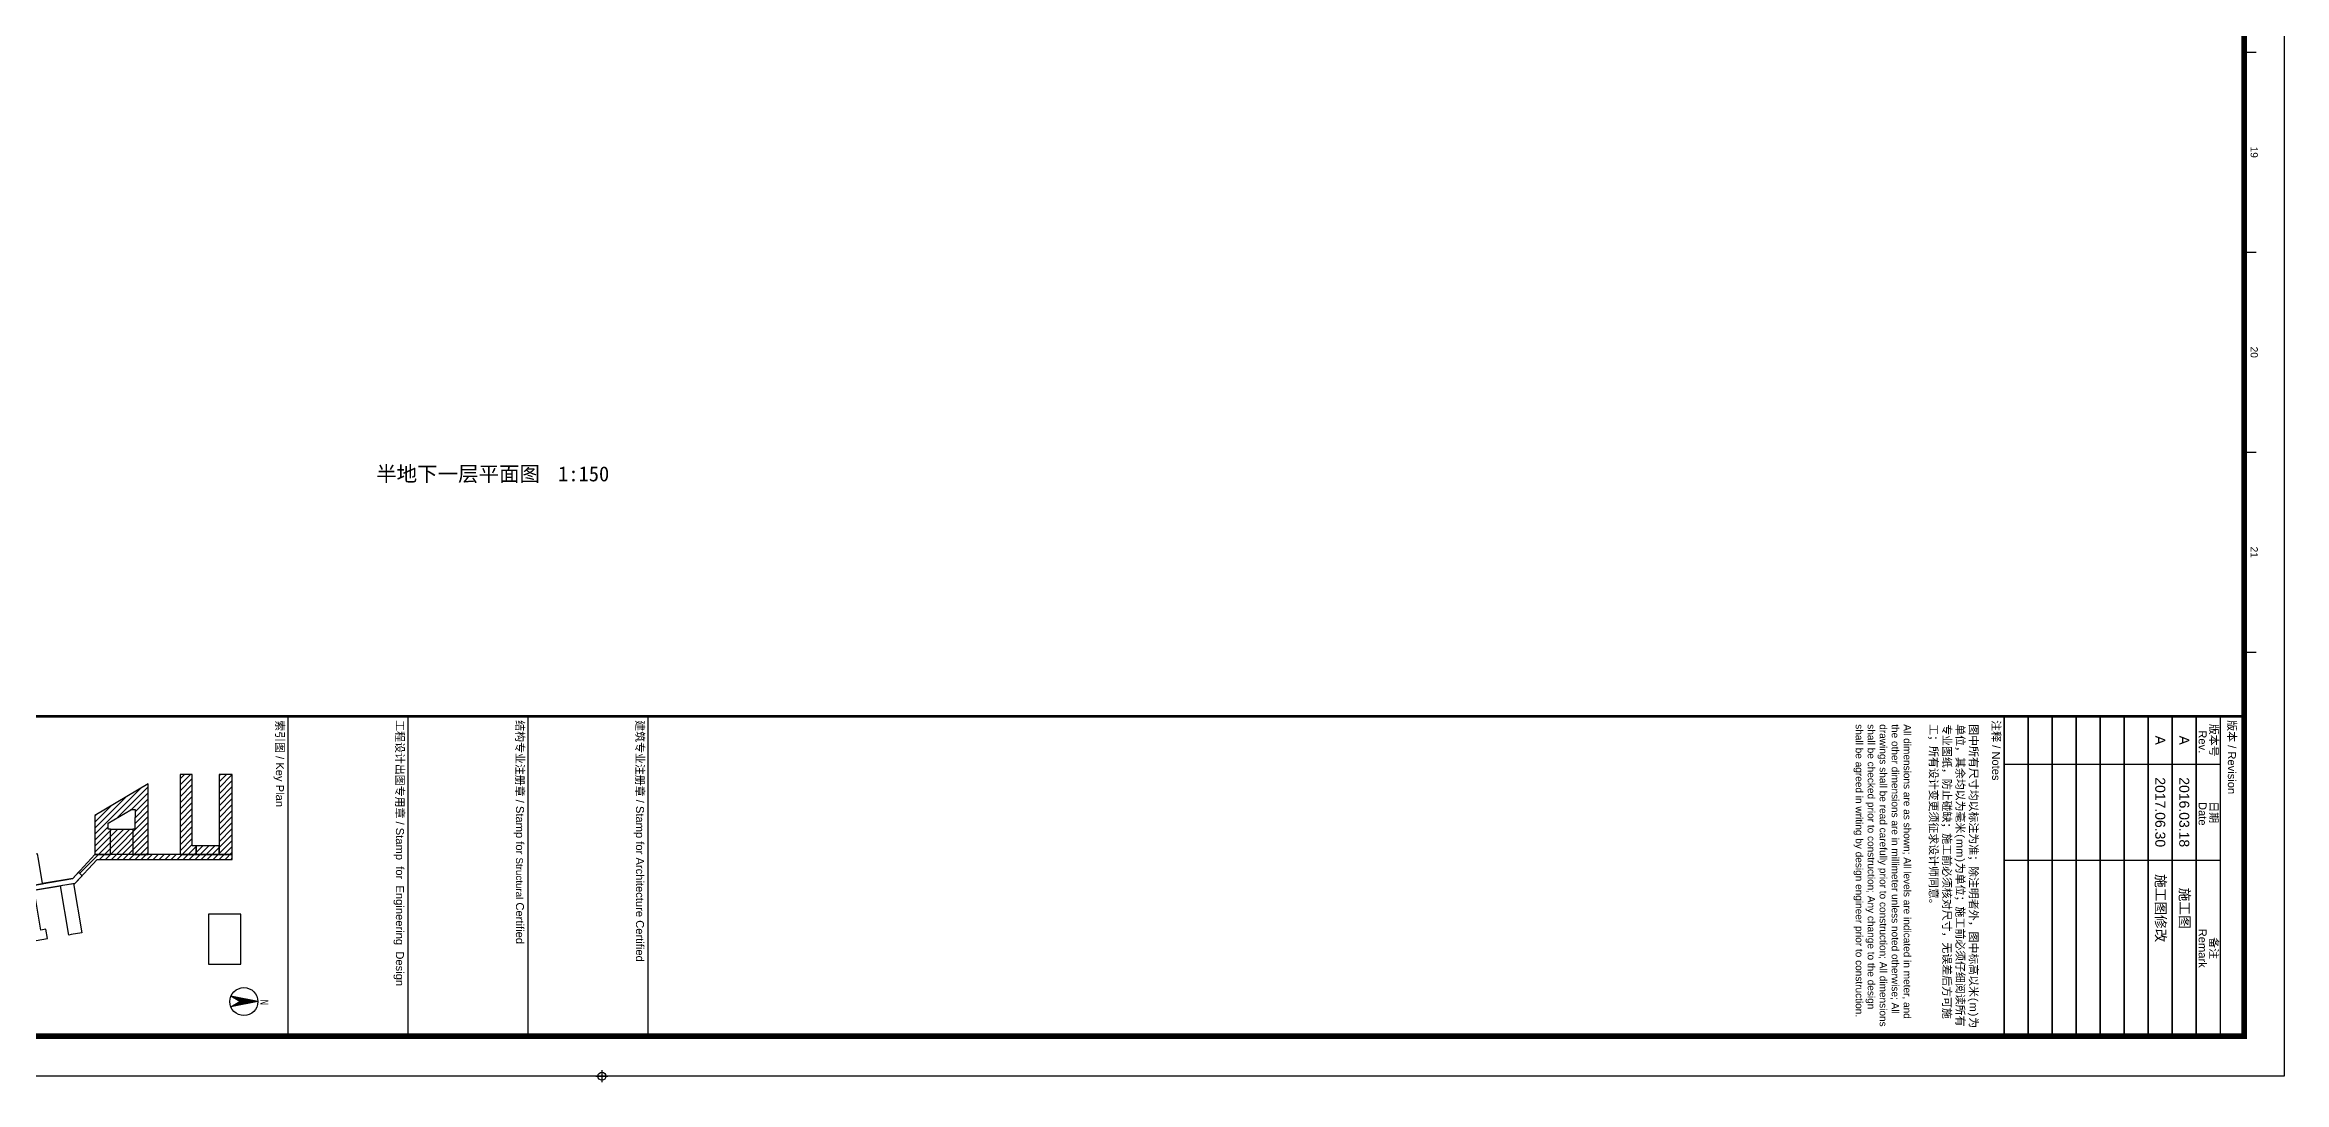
# Model space of a CAD drawing. Extents: x 447078 to 1776277, y 243534 to 519428.
# Drawn here: x 646455 to 730420, y 340628 to 379534 of the extents above; entities that cross this region are included whole.
import ezdxf
from ezdxf.enums import TextEntityAlignment as Align

# ---------------------------------------------------------------- set-up
doc = ezdxf.new("R2010")
doc.units = 0
doc.header["$LTSCALE"] = 1000
doc.header["$MEASUREMENT"] = 0
for name, color, linetype in [('A-HATH', 8, 'Continuous'), ('G-0-XREF', 2, 'Continuous'), ('G-ANNO-NOTE', 80, 'Continuous'), ('图框CCDI_B0GA0+0.00$0$G-0-XREF', 2, 'Continuous'), ('图框CCDI_B0GA0+0.00$0$G-ANNO-NOTE', 21, 'Continuous'), ('图框CCDI_B0GA0+0.00$0$G-ANNO-TEXT', 33, 'Continuous'), ('图框CCDI_B0GA0+0.00$0$G-BORD', 3, 'Continuous'), ('图框CCDI_B0GA0+0.00$0$符号', 7, 'Continuous')]:
    doc.layers.add(name, color=color, linetype=linetype)
doc.styles.add('CCDI_T_G03', font='')
doc.styles.add('图框CCDI_B0GA0+0.00$0$CCDI_T0G_01', font='')
doc.styles.add('图框CCDI_B0GA0+0.00$0$CCDI_T_G01', font='')
doc.styles.add('图框CCDI_B0GA0+0.00$0$STANDARD', font='txt')
doc.styles.get('CCDI_T_G03').set_extended_font_data('SimHei')
doc.styles.get('图框CCDI_B0GA0+0.00$0$CCDI_T0G_01').set_extended_font_data('Arial')
doc.styles.get('图框CCDI_B0GA0+0.00$0$CCDI_T_G01').set_extended_font_data('Arial')

# ---------------------------------------------------------------- blocks, each defined once
blk = doc.blocks.new('图框CCDI_B0GA0+0.00$0$MidPoitent')
for p, q in [((-1.5, 0), (1.5, 0)), ((0, -1.5), (0, 1.5))]:
    blk.add_line(p, q)
blk.add_circle((0, 0), 1)
blk = doc.blocks.new('图框CCDI_B0GA0+0.00$0$A$C52F44C65')
at = {"layer": '图框CCDI_B0GA0+0.00$0$G-ANNO-NOTE', "color": 8}
for points in [[(-5267, -1389), (-6417, -1389), (-6417, -1389), (-6417, -1389), (-6546, -1389), (-6546, -1659), (-6546, -1722), (-4760, -1722), (-4760, -1719), (-4540, -1719), (-4540, -1389), (-5267, -1389), (-5267, -1389)], [(-4417, -1389), (-4540, -1389), (-4540, -2696), (-4543, -2696), (-4543, -3490), (-4540, -3490), (-4540, -4825), (-3946, -5379), (-3819, -6134), (-3812, -6133), (-3772, -6372), (-3775, -6373), (-3765, -6435), (-3768, -6435), (-3745, -6569), (-3739, -6568), (-3587, -7469), (-3469, -7449), (-3472, -7430), (-3469, -7430), (-3479, -7367), (-3476, -7367), (-3598, -6646), (-3604, -6647), (-3644, -6408), (-3641, -6408), (-3652, -6346), (-3649, -6345), (-3760, -5687), (-3763, -5687), (-3774, -5625), (-3777, -5625), (-3822, -5358), (-3816, -5357), (-3821, -5323), (-4417, -4768)], [(-4760, -2293), (-4540, -2293), (-4540, -1719), (-4760, -1719)], [(-4540, -2293), (-4760, -2293), (-4760, -2390), (-6546, -2390), (-6546, -2453), (-6546, -2696), (-6417, -2696), (-6417, -2696), (-6417, -2696), (-4543, -2696), (-4543, -2696), (-4540, -2696)], [(-4540, -3490), (-6307, -3490), (-5520, -4825), (-4675, -4825), (-4540, -4825), (-4540, -4554), (-4540, -4435), (-5176, -4435), (-5176, -4491), (-5176, -4491), (-5176, -4491), (-5329, -4491), (-5663, -3924), (-5669, -3924), (-5669, -3820), (-5469, -3820), (-5469, -3824), (-5176, -3824), (-5176, -3824), (-5176, -3824), (-5176, -3880), (-4540, -3880), (-4540, -3761), (-4540, -3761)], [(-5176, -3880), (-4939, -3880), (-4939, -3880), (-4540, -3880), (-4540, -4435), (-4939, -4435), (-4939, -4435), (-5176, -4435)], [(-3774, -5625), (-3777, -5625), (-3822, -5358), (-2586, -5149), (-2540, -5417), (-2540, -5417), (-2530, -5479), (-3763, -5687)], [(-3812, -6133), (-3818, -6134), (-3818, -6134), (-4427, -6237), (-4561, -6260), (-4520, -6499), (-4510, -6561), (-3768, -6435), (-3768, -6435), (-3765, -6435), (-3775, -6373), (-3772, -6372)], [(-2368, -6438), (-2440, -6010), (-2673, -6049), (-2652, -6177), (-3649, -6345), (-3649, -6345), (-3652, -6346), (-3641, -6408), (-3644, -6408), (-3604, -6647), (-3598, -6646)], [(-3739, -6568), (-3745, -6569), (-3744, -6572), (-3971, -6610), (-3902, -7022), (-3669, -6983)], [(-3637, -7169), (-3870, -7209), (-3870, -7209), (-4259, -7272), (-4208, -7574), (-3587, -7469)], [(-2268, -7032), (-2501, -7071), (-2479, -7198), (-3479, -7367), (-3469, -7430), (-3472, -7430), (-3469, -7449), (-3469, -7449), (-3469, -7449), (-3431, -7669), (-2195, -7460)]]:
    blk.add_lwpolyline(points, close=True, dxfattribs=at)
at = {"layer": '图框CCDI_B0GA0+0.00$0$G-ANNO-NOTE', "color": 8, "elevation": 63}
blk.add_lwpolyline([(-3054, -1178), (-3054, -1981), (-1801, -1981), (-1801, -1222), (-1801, -1222), (-1801, -1222), (-1801, -1222), (-1801, -1178)], close=True, dxfattribs=at)
at = {"layer": '图框CCDI_B0GA0+0.00$0$G-ANNO-NOTE', "color": 8}
blk.add_lwpolyline([(-4098, -5238), (-4012, -5145), (-3821, -5323), (-3466, -7429), (-3472, -7430), (-3469, -7449), (-3587, -7469), (-3946, -5379), (-4098, -5238)], dxfattribs=at)
blk = doc.blocks.new('图框CCDI_B0GA0+0.00$0$$plan$00002322')
at = {"layer": '图框CCDI_B0GA0+0.00$0$符号'}
blk.add_hatch(color=256, dxfattribs=at).paths.add_polyline_path([(0, 1000), (-382, -924), (0, -280), (382, -924)])
for p, q in [((0, 1000, 0), (-382, -924, 0)), ((0, 1000, 0), (382, -924, 0)), ((0, -280, 0), (-382, -924, 0)), ((382, -924, 0), (0, -280, 0))]:
    blk.add_line(p, q, dxfattribs=at)
blk.add_circle((0, 0, 0), 1000, dxfattribs=at)
blk = doc.blocks.new('图框CCDI_B0GA0+0.00')
at = {"layer": 'A-HATH', "ltscale": 5}
h = blk.add_hatch(dxfattribs=at)
h.set_pattern_fill('ANSI31', color=256, scale=66.666667, angle=90, style=0)
h.set_pattern_definition([(135, (125527.01, -381443.67), (-74.835468, -74.835468), [])])
h.paths.add_polyline_path([(113360, 29375), (112380, 29375), (111593, 30710), (113357, 30710), (113360, 30320), (112724, 30320), (112724, 30376), (112231, 30380), (112231, 30276), (112571, 29709), (112724, 29709), (112724, 29765), (113360, 29765)])
h.paths.add_polyline_path([(111354, 31810), (113140, 31810), (113140, 32478), (111354, 32478), (111354, 32811), (113360, 32811), (113360, 31504), (111354, 31504)])
h.paths.add_polyline_path([(113802, 28962), (113888, 29055), (113483, 29432), (113483, 32811), (113360, 32811), (113360, 29375)])
h.paths.add_polyline_path([(112724, 29765), (112724, 30320), (113360, 30320), (113360, 29765)], flags=17)
at = {"layer": '图框CCDI_B0GA0+0.00$0$G-BORD'}
blk.add_lwpolyline([(0, 84100), (118900, 84100), (118900, 0), (0, 0)], close=True, dxfattribs=at)
for points, const_width in [([(93300, 83100), (93300, 83400)], 35), ([(98300, 83100), (98300, 83400)], 35), ([(103300, 83100), (103300, 83400)], 35), ([(108300, 83100), (108300, 83400)], 35), ([(109900, 1000), (109900, 83100)], 70), ([(109900, 82500), (117900, 82500)], 35), ([(111100, 77100), (111100, 82500)], 35), ([(113500, 77100), (113500, 82500)], 35), ([(109900, 81900), (117900, 81900)], 35), ([(109900, 81300), (117900, 81300)], 35), ([(109900, 80700), (117900, 80700)], 35), ([(109900, 80100), (117900, 80100)], 35), ([(109900, 79500), (117900, 79500)], 35), ([(109900, 78900), (117900, 78900)], 35), ([(109900, 78300), (117900, 78300)], 35), ([(109900, 77700), (117900, 77700)], 35), ([(109900, 77100), (117900, 77100)], 35), ([(109900, 43200), (117900, 43200)], 35), ([(109900, 40200), (117900, 40200)], 35), ([(109900, 37200), (117900, 37200)], 35), ([(109900, 34200), (117900, 34200)], 35)]:
    blk.add_lwpolyline(points, dxfattribs=dict(at, const_width=const_width))
at = {"layer": '图框CCDI_B0GA0+0.00$0$G-BORD', "const_width": 140}
blk.add_lwpolyline([(3300, 83100), (117900, 83100), (117900, 1000), (3300, 1000)], close=True, dxfattribs=at)
at = {"layer": '图框CCDI_B0GA0+0.00$0$G-0-XREF', "ltscale": 5}
blk.add_blockref('图框CCDI_B0GA0+0.00$0$A$C52F44C65', (117900, 34200), dxfattribs=at)
at = {"layer": '图框CCDI_B0GA0+0.00$0$G-ANNO-TEXT', "xscale": 0.3499199999999991, "yscale": 0.3499199999999991, "zscale": 0.3499199999999991}
blk.add_blockref('图框CCDI_B0GA0+0.00$0$$plan$00002322', (117034, 33099, 0), dxfattribs=at)
at = {"layer": '图框CCDI_B0GA0+0.00$0$G-BORD', "xscale": 100, "yscale": 100, "zscale": 100}
blk.add_blockref('图框CCDI_B0GA0+0.00$0$MidPoitent', (118900, 42050), dxfattribs=at)
blk.add_blockref('图框CCDI_B0GA0+0.00$0$MidPoitent', (118900, 42050), dxfattribs=at)
at = {"layer": '图框CCDI_B0GA0+0.00$0$G-ANNO-TEXT', "style": '图框CCDI_B0GA0+0.00$0$CCDI_T_G01'}
for s, p in [('19', (95800, 83350)), ('20', (100800, 83350)), ('21', (105800, 83350))]:
    blk.add_text(s, height=180, dxfattribs=at).set_placement(p, align=Align.MIDDLE_CENTER)
at = {"layer": '图框CCDI_B0GA0+0.00$0$G-ANNO-TEXT'}
for s, insert, char_height, width, attachment_point, style in [('{\\fSimSun|b0|i0|c134|p54;版本} / Revision', (110000, 82780), 200, 7900, 4, '图框CCDI_B0GA0+0.00$0$CCDI_T_G01'), ('{\\fArial|b0|i0|c0|p34;2016.03.18}', (112300, 81600), 250, 2400, 5, '图框CCDI_B0GA0+0.00$0$STANDARD'), ('{\\fSimSun|b0|i0|c134|p2;施工图}', (114700, 81600), 250, 2400, 5, '图框CCDI_B0GA0+0.00$0$STANDARD'), ('A', (110500, 81600), 250, 1200, 5, '图框CCDI_B0GA0+0.00$0$CCDI_T_G01'), ('{\\fSimSun|b0|i0|c134|p2;施工图修改}', (114700, 81000), 250, 2400, 5, '图框CCDI_B0GA0+0.00$0$STANDARD'), ('A', (110500, 81000), 250, 1200, 5, '图框CCDI_B0GA0+0.00$0$CCDI_T_G01'), ('{\\fArial|b0|i0|c0|p34;2017.06.30}', (112300, 81000), 250, 2400, 5, '图框CCDI_B0GA0+0.00$0$STANDARD'), ('{\\fSimSun|b0|i0|c134|p54;注释} / {\\fArial|b0|i0|c238|p34;Notes}', (110000, 77000), 200, 7900, 1, '图框CCDI_B0GA0+0.00$0$CCDI_T_G01'), ('{\\fSimSun|b0|i0|c134|p54;图中所有尺寸均以标注为准；除注明者外，图中标高以米(\\fArial|b0|i0|c238|p34;m\\fSimSun|b0|i0|c134|p54;)为单位，其余均以为毫米(\\fArial|b0|i0|c238|p34;mm\\fSimSun|b0|i0|c134|p54;)为单位；施工前必须仔细阅读所有专业图纸，防止碰缺；施工前必须核对尺寸，无误差后方可施工；所有设计变更须征求设计师同意。\\P\\fSimSun|b1|i0|c134|p54;\\P\\fArial|b0|i0|c0|p34;\\H0.9x;All dimensions are as shown; All levels are indicated in meter, and the other dimensions are in millimeter unless noted otherwise; All drawings shall be read carefully prior to construction; All dimensions shall be checked prior to construction; Any change to the design shall be agreed in writing by design engineer prior to construction.}', (110100, 76436), 200, 7600, 1, '图框CCDI_B0GA0+0.00$0$CCDI_T_G01'), ('{\\fSimSun|b0|i0|c134|p54;建筑专业注册章} / Stamp for Architecture Certified', (110000, 43100), 200, 7900, 1, '图框CCDI_B0GA0+0.00$0$CCDI_T_G01'), ('{\\fSimSun|b0|i0|c134|p54;结构专业注册章} / Stamp for {\\H0.875x;Structural} Certified', (110000, 40100), 200, 7900, 1, '图框CCDI_B0GA0+0.00$0$CCDI_T_G01'), ('{\\fSimSun|b0|i0|c134|p54;工程设计出图专用章} / Stamp  for  Engineering  Design', (110000, 37100), 200, 7900, 1, '图框CCDI_B0GA0+0.00$0$CCDI_T_G01'), ('{\\fSimSun|b0|i0|c134|p54;索引图} / Key Plan', (110000, 34100), 200, 7900, 1, '图框CCDI_B0GA0+0.00$0$CCDI_T_G01'), ('\\pxl0.8335;{\\fSimHei|b0|i0|c134|p2;N}', (116818, 33508), 200, 753.13, 7, '图框CCDI_B0GA0+0.00$0$CCDI_T0G_01')]:
    blk.add_mtext(s, dxfattribs=dict(at, insert=insert, char_height=char_height, width=width, attachment_point=attachment_point, style=style))
at = {"layer": '图框CCDI_B0GA0+0.00$0$G-ANNO-TEXT', "char_height": 200, "attachment_point": 5, "line_spacing_factor": 0.84, "style": '图框CCDI_B0GA0+0.00$0$CCDI_T_G01'}
for s, insert, width in [('{\\fSimSun|b0|i0|c134|p54;版本号\\P} Rev.', (110500, 82200), 1200), ('{\\fSimSun|b0|i0|c134|p54;日期\\P} Date', (112300, 82200), 2400), ('{\\fSimSun|b0|i0|c134|p54;备注\\P}Remark', (115700, 82200), 4400)]:
    blk.add_mtext(s, dxfattribs=dict(at, insert=insert, width=width))

msp = doc.modelspace()

# ---------------------------------------------------------------- block references
at = {"layer": 'G-0-XREF', "xscale": 1.5, "yscale": 1.5, "zscale": 1.5, "rotation": 270}
msp.add_blockref('图框CCDI_B0GA0+0.00', (604270.2, 519203.4), dxfattribs=at)

# ---------------------------------------------------------------- texts
at = {"layer": 'G-ANNO-NOTE', "style": 'CCDI_T_G03'}
for s, p in [('半地下一层平面图', (658878.3, 363161.7)), ('1:150', (665701.7, 363161.7))]:
    msp.add_text(s, height=563.29, dxfattribs=at).set_placement(p)

doc.saveas('drawing.dxf')
